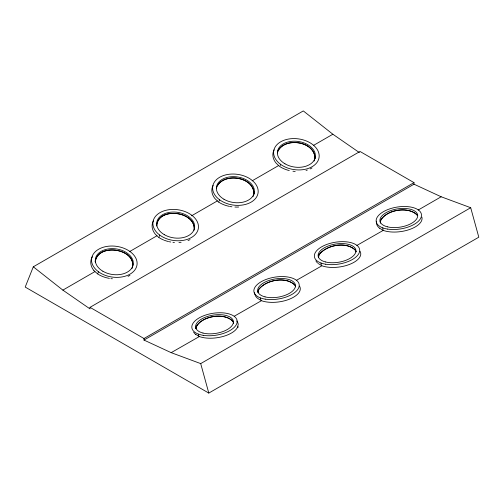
<?xml version="1.0" encoding="UTF-8"?>
<svg xmlns="http://www.w3.org/2000/svg" width="504" height="504" viewBox="0 0 504 504"><rect width="100%" height="100%" fill="white"/><g stroke="black" fill="none" stroke-linecap="round" stroke-linejoin="round"><path stroke-width="0.76" d="M98.148 273.048L98.343 271.656A22.913 15.517 7.8 0 1 108.209 246.229A22.913 15.517 7.8 0 1 136.382 267.24A22.913 15.517 7.8 0 1 98.343 271.656M159.503 236.439L159.692 235.047A22.913 15.517 7.8 0 1 169.564 209.626A22.913 15.517 7.8 0 1 197.738 230.63A22.913 15.517 7.8 0 1 159.692 235.047M219.221 201.052L219.416 199.66A22.913 15.517 7.8 0 1 229.282 174.239A22.913 15.517 7.8 0 1 257.456 195.243A22.913 15.517 7.8 0 1 219.416 199.66M280.23 165.602L280.419 164.216A22.913 15.517 7.8 0 1 290.285 138.789A22.913 15.517 7.8 0 1 318.459 159.793A22.913 15.517 7.8 0 1 280.419 164.216M95.124 261.715C97.845 242.279 138.197 248.781 132.029 268.506M193.996 230.309C196.862 211.195 157.569 206.249 156.65 226.012C157.739 206.854 194.065 210.836 194.317 228.659M216.455 188.389L216.833 186.404M253.821 194.374C255.024 177.238 225.219 172.292 217.281 185.692M277.458 152.939L277.843 150.961M314.83 158.924C316.033 141.788 286.228 136.842 278.29 150.249M380.167 221.899C384.596 209.444 408.442 205.978 417.375 215.076L417.52 215.63C409.298 205.537 386.31 209.689 380.331 220.733L380.331 223.165M216.663 187.286C223.354 171.776 253.991 176.589 254.048 194.078M253.102 196.516L253.714 194.922M277.673 151.836C284.357 136.332 315 141.145 315.05 158.628M314.105 161.066L314.723 159.478M359.352 152.567L332.861 134.228L303.301 110.924L33.302 266.811L25.2 287.072L208.801 393.076L478.8 237.189L470.698 207.717L441.17 196.774L413.998 184.193L143.999 340.074L143.999 338.518L413.998 182.631L413.998 184.193M33.302 266.811L62.861 290.115L94.96 271.58L97.606 273.848M129.358 251.723L156.971 235.778L158.93 237.466M191.583 215.794L217.356 200.913L218.654 202.035M252.17 180.816L278.611 165.551L279.682 166.465A22.932 14.484 5.2 0 0 289.29 170.56M313.463 145.429L332.861 134.228M62.861 290.115L90.002 308.895L90.002 307.339L360.001 151.458L413.998 182.631M143.999 340.074L171.171 352.655L199.345 336.546A22.913 10.691 -8.1 0 0 237.403 327.543L238.197 324.671A22.901 10.685 -8.1 0 0 236.71 320.972M234.291 316.216L261.444 300.693A22.913 10.691 -8.1 0 0 288.88 299.401A22.913 10.691 -8.1 0 0 299.534 286.108M296.365 280.382L321.924 265.778A22.913 10.691 -8.1 0 0 349.36 264.48A22.913 10.691 -8.1 0 0 360.014 251.194M356.857 245.454L383.216 230.391A22.913 10.691 -8.1 0 0 409.336 229.572A22.913 10.691 -8.1 0 0 421.88 217.129M418.163 210.055L441.17 196.774M171.171 352.655L200.699 363.604L470.698 207.717M237.516 327.134L238.568 326.957M90.002 307.339L143.999 338.518M379.55 228.167L383.071 230.315M318.263 263.554L321.779 265.702M261.299 300.623L257.783 298.469A22.932 11.869 -4.7 0 1 255.408 295.753M195.684 334.322L199.2 336.477M278.611 165.551L276.009 163.031A22.913 15.391 9.9 0 1 274.144 149.808M217.356 200.913L214.981 198.62A22.913 15.391 9.9 0 1 213.116 185.396M156.971 235.778L155.251 234.121A22.913 15.391 9.9 0 1 153.386 220.891M93.914 270.566L94.96 271.58M200.699 363.604L208.801 393.076M233.667 323.663L233.062 321.325C224.129 312.228 200.283 315.687 195.854 328.142L196.018 328.766L196.018 326.976C201.581 315.995 226.208 311.503 233.509 322.396L233.509 323.045M382.769 227.871L383.034 229.522M320.985 263.019L321.25 264.669M260.505 297.94L260.77 299.59M198.456 334.114L198.721 335.765M132.962 265.268C132.647 247.64 97.291 243.514 95.287 262.061M195.621 334.347A22.932 11.869 -4.7 0 1 193.649 332.18M255.062 295.016A22.932 11.869 -4.7 0 1 254.608 292.717M317.627 263.063A22.932 11.869 -4.7 0 1 315.888 260.839M379.493 228.192A22.932 11.869 -4.7 0 1 376.501 221.162M238.657 207.024A22.932 14.484 5.2 0 1 234.927 207.049M231.934 206.791A22.932 14.484 5.2 0 1 229.711 206.438M228.986 206.293A22.932 14.484 5.2 0 1 218.616 202.054M312.02 167.945A22.932 14.484 5.2 0 1 310.136 168.941M307.339 170.043A22.932 14.484 5.2 0 1 306.041 170.428M295.205 171.442A22.932 14.484 5.2 0 1 292.956 171.228M190.039 239.627A22.932 14.484 5.2 0 1 188.023 240.534M181.112 242.254A22.932 14.484 5.2 0 1 178.933 242.456M174.46 242.443A22.932 14.484 5.2 0 1 172.96 242.317M170.724 242.008A22.932 14.484 5.2 0 1 169.262 241.725M168.544 241.561A22.932 14.484 5.2 0 1 164.354 240.282M163.699 240.024A22.932 14.484 5.2 0 1 158.892 237.491M129.95 275.329A22.932 14.484 5.2 0 1 128.066 276.324M112.386 278.769A22.932 14.484 5.2 0 1 110.886 278.611M109.4 278.391A22.932 14.484 5.2 0 1 97.568 273.874M93.908 270.566A22.913 15.391 9.9 0 1 92.402 256.738M258.584 289.479L258.067 292.585L258.067 290.802C263.63 279.821 288.257 275.329 295.558 286.222L295.558 286.864L295.111 285.151C285.289 276.161 266.761 279.651 258.584 289.479M319.063 254.558L318.547 257.67L318.547 255.881C324.11 244.9 348.736 240.408 356.038 251.307L356.038 251.95L355.591 250.23C345.769 241.24 327.241 244.73 319.063 254.558M102.885 271.247A19.089 12.928 7.8 0 0 133.163 264.682A19.089 12.928 7.8 0 0 106.88 249.197A19.089 12.928 7.8 0 0 102.885 271.247M164.241 234.637A19.089 12.928 7.8 0 0 194.519 228.073A19.089 12.928 7.8 0 0 168.235 212.594A19.089 12.928 7.8 0 0 164.241 234.637M284.962 163.806A19.089 12.928 7.8 0 0 315.246 157.242A19.089 12.928 7.8 0 0 288.956 141.756A19.089 12.928 7.8 0 0 284.962 163.806M223.959 199.25A19.089 12.928 7.8 0 0 254.237 192.686A19.089 12.928 7.8 0 0 227.953 177.206A19.089 12.928 7.8 0 0 223.959 199.25M387.469 229.068A22.913 11.069 -9.1 0 0 421.501 215.233A22.913 11.069 -9.1 0 0 387.463 209.714A22.913 11.069 -9.1 0 0 387.469 229.068M387.299 226.8A19.089 9.223 -9.1 0 0 417.558 216.934A19.089 9.223 -9.1 0 0 391.576 210.288A19.089 9.223 -9.1 0 0 387.299 226.8M325.685 264.222A22.913 11.069 -9.1 0 0 359.717 250.387A22.913 11.069 -9.1 0 0 325.679 244.868A22.913 11.069 -9.1 0 0 325.685 264.222M325.515 261.954A19.089 9.223 -9.1 0 0 355.774 252.082A19.089 9.223 -9.1 0 0 329.786 245.435A19.089 9.223 -9.1 0 0 325.515 261.954M265.205 299.143A22.913 11.069 -9.1 0 0 299.237 285.308A22.913 11.069 -9.1 0 0 265.198 279.783A22.913 11.069 -9.1 0 0 265.205 299.143M265.035 296.869A19.089 9.223 -9.1 0 0 295.294 287.003A19.089 9.223 -9.1 0 0 269.306 280.356A19.089 9.223 -9.1 0 0 265.035 296.869M203.156 335.317A22.913 11.069 -9.1 0 0 237.189 321.483A22.913 11.069 -9.1 0 0 203.15 315.964A22.913 11.069 -9.1 0 0 203.156 335.317M202.986 333.049A19.089 9.223 -9.1 0 0 233.245 323.177A19.089 9.223 -9.1 0 0 207.264 316.531A19.089 9.223 -9.1 0 0 202.986 333.049"/></g></svg>
